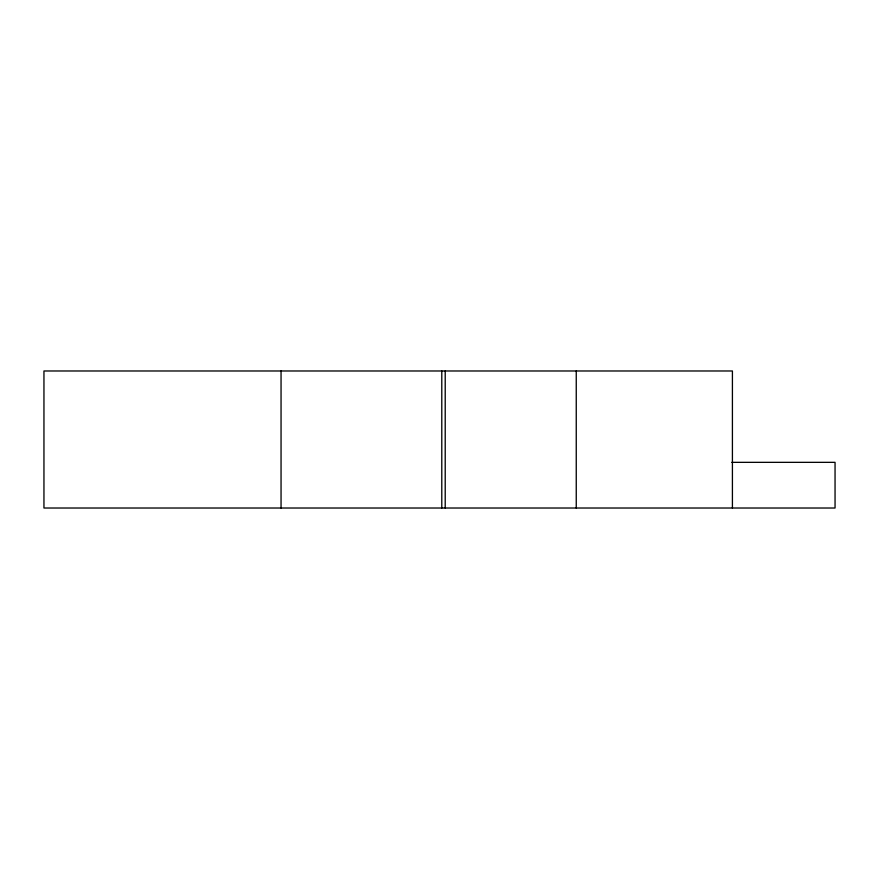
<?xml version="1.0" encoding="UTF-8"?>
<svg xmlns="http://www.w3.org/2000/svg" width="879" height="879" viewBox="0 0 879 879"><rect width="100%" height="100%" fill="white"/><g stroke="black" fill="none" stroke-linecap="round" stroke-linejoin="round"><path stroke-width="1.32" d="M731.789 462.343L835.05 462.343L835.05 508.018L43.95 508.018L43.95 370.982L732.416 370.982L732.416 508.018M576.25 370.982L576.25 508.018M445.213 370.982L445.213 508.018M441.785 370.982L441.785 508.018M281.049 370.982L281.049 508.018"/></g></svg>
